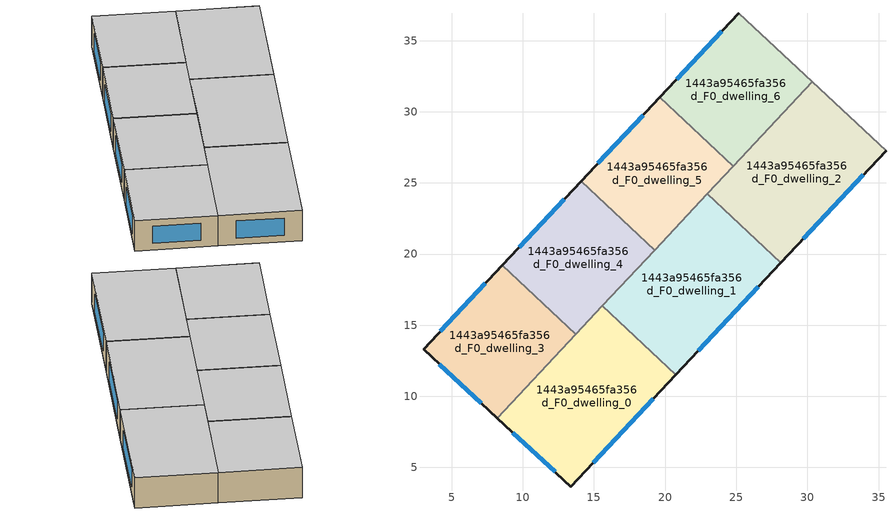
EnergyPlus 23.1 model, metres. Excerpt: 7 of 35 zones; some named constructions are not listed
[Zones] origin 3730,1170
1443a95465fa356d_F0_dwelling_0
 floor ground (EU_floor_Construction): 20.75,11.52 13.38,3.65 8.2,8.47 15.59,16.36 z0
 wall outside (EU_wall_Construction): 8.2,8.47 13.38,3.65 20.75,11.52 z0:3
 wall to 1443a95465fa356d_F0_dwelling_1 (EU_wall_Construction): 20.75,11.52 15.59,16.36 z0:3
 wall to 1443a95465fa356d_F0_dwelling_3 (EU_wall_Construction): 13.72,14.37 8.2,8.47 z0:3
 wall to 1443a95465fa356d_F0_dwelling_4 (EU_wall_Construction): 15.59,16.36 13.72,14.37 z0:3
 window (EU_Window_Construction): 14.95,5.34 19.17,9.84 / 9.31,7.44 12.27,4.69 z0.64:2.36
 ceiling to 1443a95465fa356d_F1_dwelling_0 (EU_floor_Construction): 13.38,3.65 20.75,11.52 15.59,16.36 8.2,8.47 z3
1443a95465fa356d_F0_dwelling_1
 floor ground (EU_floor_Construction): 28.13,19.4 20.75,11.52 15.59,16.36 22.97,24.24 z0
 wall outside (EU_wall_Construction): 20.75,11.52 28.13,19.4 z0:3
 wall to 1443a95465fa356d_F0_dwelling_2 (EU_wall_Construction): 28.13,19.4 22.97,24.24 z0:3
 wall to 1443a95465fa356d_F0_dwelling_5 (EU_wall_Construction): 22.97,24.24 19.26,20.28 z0:3
 wall to 1443a95465fa356d_F0_dwelling_4 (EU_wall_Construction): 19.26,20.28 15.59,16.36 z0:3
 window (EU_Window_Construction): 22.33,13.21 26.55,17.71 z0.64:2.36
 ceiling to 1443a95465fa356d_F1_dwelling_1 (EU_floor_Construction): 20.75,11.52 28.13,19.4 22.97,24.24 15.59,16.36 z3
1443a95465fa356d_F0_dwelling_2
 floor ground (EU_floor_Construction): 35.52,27.28 28.13,19.4 22.97,24.24 30.34,32.1 z0
 wall outside (EU_wall_Construction): 28.13,19.4 35.52,27.28 z0:3
 wall adiabatic (EU_wall_Construction): 35.52,27.28 30.34,32.1 z0:3
 wall to 1443a95465fa356d_F0_dwelling_6 (EU_wall_Construction): 30.34,32.1 24.79,26.18 z0:3
 wall to 1443a95465fa356d_F0_dwelling_5 (EU_wall_Construction): 24.79,26.18 22.97,24.23 z0:3
 window (EU_Window_Construction): 29.72,21.08 33.94,25.59 z0.64:2.36
 ceiling to 1443a95465fa356d_F1_dwelling_2 (EU_floor_Construction): 28.13,19.4 35.52,27.28 30.34,32.1 22.97,24.24 z3
1443a95465fa356d_F0_dwelling_3
 floor ground (EU_floor_Construction): 13.72,14.37 8.2,8.47 3.02,13.29 8.56,19.21 z0
 wall outside (EU_wall_Construction): 8.56,19.21 3.02,13.29 8.2,8.47 z0:3
 wall to 1443a95465fa356d_F0_dwelling_4 (EU_wall_Construction): 13.72,14.37 8.56,19.21 z0:3
 window (EU_Window_Construction): 4.13,12.26 7.09,9.5 / 7.37,17.94 4.2,14.56 z0.64:2.36
 ceiling to 1443a95465fa356d_F1_dwelling_3 (EU_floor_Construction): 8.2,8.47 13.72,14.37 8.56,19.21 3.02,13.29 z3
1443a95465fa356d_F0_dwelling_4
 floor ground (EU_floor_Construction): 19.26,20.28 13.72,14.37 8.56,19.21 14.1,25.12 z0
 wall outside (EU_wall_Construction): 14.1,25.12 8.56,19.21 z0:3
 wall to 1443a95465fa356d_F0_dwelling_5 (EU_wall_Construction): 19.26,20.28 14.1,25.12 z0:3
 window (EU_Window_Construction): 12.91,23.85 9.75,20.47 z0.64:2.36
 ceiling to 1443a95465fa356d_F1_dwelling_4 (EU_floor_Construction): 13.72,14.37 19.26,20.28 14.1,25.12 8.56,19.21 z3
1443a95465fa356d_F0_dwelling_5
 floor ground (EU_floor_Construction): 24.79,26.18 19.26,20.28 14.1,25.12 19.63,31.02 z0
 wall outside (EU_wall_Construction): 19.63,31.02 14.1,25.12 z0:3
 wall to 1443a95465fa356d_F0_dwelling_6 (EU_wall_Construction): 24.79,26.18 19.63,31.02 z0:3
 window (EU_Window_Construction): 18.45,29.76 15.28,26.38 z0.64:2.36
 ceiling to 1443a95465fa356d_F1_dwelling_5 (EU_floor_Construction): 19.26,20.28 24.79,26.18 19.63,31.02 14.1,25.12 z3
1443a95465fa356d_F0_dwelling_6
 floor ground (EU_floor_Construction): 30.34,32.1 24.79,26.18 19.63,31.02 25.16,36.92 z0
 wall outside (EU_wall_Construction): 25.16,36.92 19.63,31.02 z0:3
 wall adiabatic (EU_wall_Construction): 30.34,32.1 25.16,36.92 z0:3
 window (EU_Window_Construction): 23.97,35.65 20.81,32.28 z0.64:2.36
 ceiling to 1443a95465fa356d_F1_dwelling_6 (EU_floor_Construction): 24.79,26.18 30.34,32.1 25.16,36.92 19.63,31.02 z3
[HVACTEMPLATE:THERMOSTAT] Constant Heating Setpoint=20; Constant Cooling Setpoint=50
EU_HeatOnly_1443a95465fa356d_F0_dwelling_0; EU_HeatOnly_1443a95465fa356d_F0_dwelling_1; EU_HeatOnly_1443a95465fa356d_F0_dwelling_2; EU_HeatOnly_1443a95465fa356d_F0_dwelling_3; EU_HeatOnly_1443a95465fa356d_F0_dwelling_4; EU_HeatOnly_1443a95465fa356d_F0_dwelling_5; EU_HeatOnly_1443a95465fa356d_F0_dwelling_6; EU_HeatOnly_1443a95465fa356d_F1_dwelling_0; EU_HeatOnly_1443a95465fa356d_F1_dwelling_1; EU_HeatOnly_1443a95465fa356d_F1_dwelling_2; EU_HeatOnly_1443a95465fa356d_F1_dwelling_3; EU_HeatOnly_1443a95465fa356d_F1_dwelling_4; EU_HeatOnly_1443a95465fa356d_F1_dwelling_5; EU_HeatOnly_1443a95465fa356d_F1_dwelling_6; EU_HeatOnly_1443a95465fa356d_F2_dwelling_0; EU_HeatOnly_1443a95465fa356d_F2_dwelling_1; EU_HeatOnly_1443a95465fa356d_F2_dwelling_2; EU_HeatOnly_1443a95465fa356d_F2_dwelling_3; EU_HeatOnly_1443a95465fa356d_F2_dwelling_4; EU_HeatOnly_1443a95465fa356d_F2_dwelling_5; EU_HeatOnly_1443a95465fa356d_F2_dwelling_6; EU_HeatOnly_1443a95465fa356d_F3_dwelling_0; EU_HeatOnly_1443a95465fa356d_F3_dwelling_1; EU_HeatOnly_1443a95465fa356d_F3_dwelling_2; EU_HeatOnly_1443a95465fa356d_F3_dwelling_3; EU_HeatOnly_1443a95465fa356d_F3_dwelling_4; EU_HeatOnly_1443a95465fa356d_F3_dwelling_5; EU_HeatOnly_1443a95465fa356d_F3_dwelling_6; EU_HeatOnly_1443a95465fa356d_F4_dwelling_0; EU_HeatOnly_1443a95465fa356d_F4_dwelling_1; EU_HeatOnly_1443a95465fa356d_F4_dwelling_2; EU_HeatOnly_1443a95465fa356d_F4_dwelling_3; EU_HeatOnly_1443a95465fa356d_F4_dwelling_4; EU_HeatOnly_1443a95465fa356d_F4_dwelling_5; EU_HeatOnly_1443a95465fa356d_F4_dwelling_6
[SCHEDULE:CONSTANT]
Name | Hourly Value
EU_AlwaysOn | 1
EU_CoolingOff | 0
[SCHEDULE:FILE] Column Number=1; Rows to Skip at Top=0; Number of Hours of Data=8760; Column Separator=Comma; Interpolate to Timestep=No; Minutes per Item=60; Adjust Schedule for Daylight Savings=Yes
Name | File
EU_Step8_GainSchedule_1443a95465fa356d_F4_dwelling_4_f000 | ../../schedules/1443a95465fa356d/1443a95465fa356d_F4_dwelling_4_f000_gain.csv
EU_Step8_GainSchedule_1443a95465fa356d_F4_dwelling_5_f000 | ../../schedules/1443a95465fa356d/1443a95465fa356d_F4_dwelling_5_f000_gain.csv
EU_Step8_GainSchedule_1443a95465fa356d_F4_dwelling_6_f000 | ../../schedules/1443a95465fa356d/1443a95465fa356d_F4_dwelling_6_f000_gain.csv
